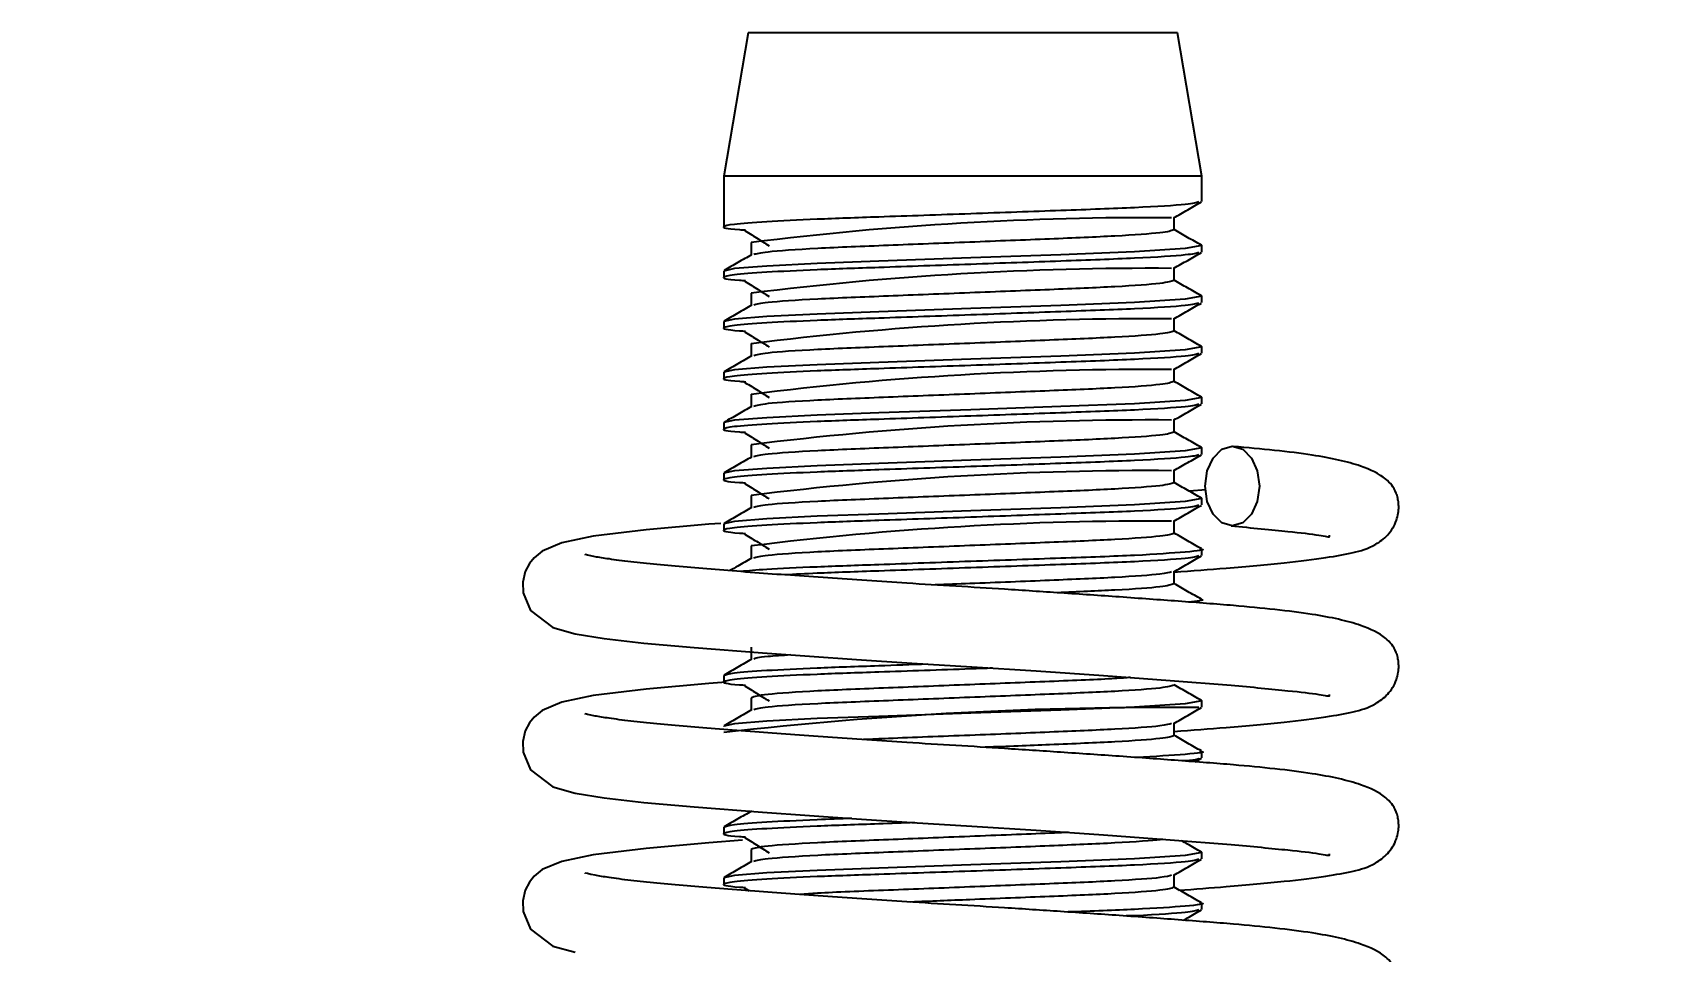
# Model space of a CAD drawing. Header units: millimetres. Extents: x 5 to 292, y 4 to 204.
# Drawn here: x 114.94 to 125.23, y 93.64 to 99.4 of the extents above; entities that cross this region are included whole.
import ezdxf

# ---------------------------------------------------------------- set-up
doc = ezdxf.new("R2010")
doc.units = ezdxf.units.MM
doc.layers.add('LAYER_1', color=179, linetype='Continuous')
doc.styles.add('SLDTEXTSTYLE0', font='TXT', dxfattribs={"width": 0.75})
doc.dimstyles.new('SLDDIMSTYLE1', dxfattribs={"dimtxt": 3.5, "dimasz": 3.556, "dimexe": 0, "dimexo": 0.0625, "dimgap": 0.875, "dimtad": 1, "dimrnd": 1e-09, "dimzin": 12, "dimdsep": 46, "dimtxsty": 'SLDTEXTSTYLE0', "dimblk1": 'CLOSED', "dimblk2": 'CLOSED', "dimsah": 1, "dimcen": 0.09, "dimadec": 0, "dimazin": 3, "dimtfac": 1, "dimtmove": 0, "dimatfit": 0, "dimldrblk": 'CLOSED', "dimfxl": 1, "dimfrac": 2, "dimtolj": 1, "dimtzin": 12, "dimarcsym": 0})

# ---------------------------------------------------------------- blocks, each defined once
blk = doc.blocks.new('_CLOSED')
at = {"color": 0, "linetype": 'ByBlock', "lineweight": -2}
for p, q in [((-1, 0.166667), (0, 0)), ((-1, 0.166667), (-1, -0.166667)), ((0, 0), (-1, -0.166667)), ((0, 0), (-1, 0))]:
    blk.add_line(p, q, dxfattribs=at)
blk = doc.blocks.new('_D_1')
at = {"layer": 'LAYER_1'}
for p, q in [((134.517, 102.624), (134.517, 108.974)), ((110.023, 102.624), (135.517, 102.624)), ((134.517, 102.624), (134.517, 79.651)), ((74.17, 79.651), (135.517, 79.651)), ((134.517, 79.651), (134.517, 73.301))]:
    blk.add_line(p, q, dxfattribs=at)
at = {"layer": 'LAYER_1', "xscale": 3.556, "yscale": 3.556}
for p, rotation in [((134.517, 102.624, 1.494), 270), ((134.517, 79.651, 1.494), 90)]:
    blk.add_blockref('_CLOSED', p, dxfattribs=dict(at, rotation=rotation))
at = {"layer": 'LAYER_1', "insert": (130.005, 80.992), "char_height": 3.5, "attachment_point": 1, "rotation": 90, "style": 'SLDTEXTSTYLE0'}
blk.add_mtext('22.97mm', dxfattribs=at)

msp = doc.modelspace()

# ---------------------------------------------------------------- linework, layer by layer
at = {"color": 7, "linetype": 'Continuous', "lineweight": 25}
for p, q in [((119.426, 99.402), (119.273, 98.502)), ((122.12, 99.402), (119.426, 99.402)), ((122.273, 98.502), (122.12, 99.402)), ((119.273, 98.502), (119.273, 98.224)), ((122.273, 98.502), (119.273, 98.502)), ((122.273, 98.343), (122.273, 98.502)), ((119.273, 98.224), (119.273, 98.184)), ((122.101, 98.164), (122.101, 98.242)), ((119.445, 98.085), (119.445, 98.007)), ((119.445, 98.085), (119.445, 98.007)), ((122.273, 98.025), (122.273, 98.065)), ((119.273, 97.906), (119.273, 97.867)), ((122.101, 97.847), (122.101, 97.925)), ((119.445, 97.767), (119.445, 97.69)), ((119.445, 97.767), (119.445, 97.69)), ((122.273, 97.708), (122.273, 97.748)), ((119.273, 97.589), (119.273, 97.549)), ((122.101, 97.529), (122.101, 97.607)), ((119.445, 97.45), (119.445, 97.372)), ((119.445, 97.45), (119.445, 97.372)), ((122.273, 97.39), (122.273, 97.43)), ((119.273, 97.271), (119.273, 97.232)), ((122.101, 97.212), (122.101, 97.29)), ((119.445, 97.132), (119.445, 97.055)), ((119.445, 97.132), (119.445, 97.055)), ((122.273, 97.073), (122.273, 97.113)), ((119.273, 96.954), (119.273, 96.914)), ((122.101, 96.894), (122.101, 96.972)), ((119.445, 96.815), (119.445, 96.737)), ((119.445, 96.815), (119.445, 96.737)), ((122.273, 96.755), (122.273, 96.795)), ((119.273, 96.636), (119.273, 96.597)), ((122.101, 96.577), (122.101, 96.655)), ((122.298, 96.532), (122.196, 96.523)), ((119.445, 96.497), (119.445, 96.42)), ((119.445, 96.497), (119.445, 96.42)), ((122.273, 96.438), (122.273, 96.478)), ((119.273, 96.319), (119.273, 96.279)), ((122.101, 96.259), (122.101, 96.337)), ((119.445, 96.18), (119.445, 96.102)), ((119.445, 96.18), (119.445, 96.102)), ((122.273, 96.12), (122.273, 96.16)), ((122.101, 95.942), (122.101, 96.02)), ((119.445, 95.545), (119.445, 95.467)), ((119.445, 95.545), (119.445, 95.467)), ((119.273, 95.366), (119.273, 95.327)), ((119.445, 95.227), (119.445, 95.15)), ((119.445, 95.227), (119.445, 95.15)), ((122.273, 95.168), (122.273, 95.208)), ((122.101, 94.989), (122.101, 95.067)), ((122.273, 94.85), (122.273, 94.89)), ((122.23, 94.824), (122.271, 94.848)), ((119.273, 94.414), (119.273, 94.374)), ((119.445, 94.275), (119.445, 94.197)), ((119.445, 94.275), (119.445, 94.197)), ((122.273, 94.215), (122.273, 94.255)), ((119.273, 94.096), (119.273, 94.057)), ((122.101, 94.037), (122.101, 94.115)), ((119.398, 94.036), (119.432, 94.015)), ((122.273, 93.898), (122.273, 93.938))]:
    msp.add_line(p, q, dxfattribs=at)
at = {"color": 7, "linetype": 'Continuous', "lineweight": 25, "flags": 128}
for points in [[(122.259, 98.068), (122.273, 98.066), (122.169, 98.047), (121.851, 98.026), (121.389, 98.007), (120.823, 97.988), (120.246, 97.967), (119.86, 97.953), (119.544, 97.937), (119.34, 97.921), (119.273, 97.906), (119.273, 97.906)], [(122.259, 97.75), (122.273, 97.748), (122.169, 97.729), (121.851, 97.708), (121.389, 97.69), (120.823, 97.67), (120.246, 97.65), (119.86, 97.636), (119.544, 97.62), (119.34, 97.604), (119.273, 97.589), (119.273, 97.589)], [(122.259, 97.433), (122.273, 97.431), (122.169, 97.412), (121.851, 97.391), (121.389, 97.372), (120.823, 97.353), (120.246, 97.332), (119.86, 97.318), (119.544, 97.302), (119.34, 97.286), (119.273, 97.271), (119.273, 97.271)], [(122.259, 97.115), (122.273, 97.113), (122.169, 97.094), (121.851, 97.073), (121.389, 97.055), (120.823, 97.035), (120.246, 97.015), (119.86, 97.001), (119.544, 96.985), (119.34, 96.969), (119.273, 96.954), (119.273, 96.954)], [(122.259, 96.798), (122.273, 96.796), (122.169, 96.777), (121.851, 96.756), (121.389, 96.737), (120.823, 96.718), (120.246, 96.697), (119.86, 96.683), (119.544, 96.667), (119.34, 96.651), (119.273, 96.636), (119.273, 96.636)], [(122.635, 96.556), (122.622, 96.46), (122.585, 96.379), (122.53, 96.325), (122.465, 96.306), (122.399, 96.325), (122.344, 96.379), (122.307, 96.46), (122.294, 96.556), (122.307, 96.651), (122.344, 96.732), (122.399, 96.787), (122.465, 96.806), (122.53, 96.787), (122.585, 96.732), (122.622, 96.651), (122.635, 96.556)], [(122.259, 96.48), (122.273, 96.478), (122.169, 96.459), (121.851, 96.438), (121.389, 96.42), (120.823, 96.4), (120.246, 96.38), (119.86, 96.366), (119.544, 96.35), (119.34, 96.334), (119.273, 96.319), (119.273, 96.319)], [(119.254, 96.322), (119.18, 96.316), (118.785, 96.281), (118.454, 96.241), (118.256, 96.2), (118.134, 96.148), (118.083, 96.106), (118.054, 96.07), (118.027, 96.019), (118.011, 95.952), (118.013, 95.885), (118.059, 95.774), (118.201, 95.668), (118.34, 95.629), (118.522, 95.599), (118.771, 95.57), (119.088, 95.542), (119.515, 95.508), (120.105, 95.467), (120.454, 95.444), (120.829, 95.421), (121.234, 95.395), (121.657, 95.366), (122.074, 95.336), (122.457, 95.306), (122.457, 95.306)], [(119.287, 95.324), (119.18, 95.316), (118.785, 95.281), (118.454, 95.241), (118.256, 95.2), (118.134, 95.148), (118.083, 95.106), (118.054, 95.07), (118.027, 95.019), (118.011, 94.952), (118.013, 94.885), (118.059, 94.774), (118.201, 94.668), (118.34, 94.629), (118.522, 94.599), (118.771, 94.57), (119.088, 94.542), (119.515, 94.508), (120.105, 94.467), (120.454, 94.444), (120.829, 94.421), (121.234, 94.395), (121.657, 94.366), (122.074, 94.336), (122.457, 94.306), (122.457, 94.306)], [(122.259, 95.21), (122.273, 95.208), (122.169, 95.189), (121.851, 95.168), (121.389, 95.15), (120.823, 95.13), (120.246, 95.11), (119.86, 95.096), (119.544, 95.08), (119.34, 95.064), (119.273, 95.049), (119.273, 95.049)], [(119.39, 94.332), (119.18, 94.316), (118.785, 94.281), (118.454, 94.241), (118.256, 94.2), (118.134, 94.148), (118.083, 94.106), (118.054, 94.07), (118.027, 94.019), (118.011, 93.952), (118.013, 93.885), (118.059, 93.774), (118.201, 93.668), (118.34, 93.629)], [(122.259, 94.258), (122.273, 94.256), (122.169, 94.237), (121.851, 94.216), (121.389, 94.197), (120.823, 94.178), (120.246, 94.157), (119.86, 94.143), (119.544, 94.127), (119.34, 94.111), (119.273, 94.096), (119.273, 94.096)]]:
    msp.add_lwpolyline(points, dxfattribs=at)
at = {"color": 7, "linetype": 'Continuous', "lineweight": 25}
for centre, radius, start, end in [((121.949, 78.084), 20.157, 89.6158, 97.1368), ((121.949, 77.763), 20.16, 89.6163, 97.1362), ((121.949, 77.446), 20.16, 89.6163, 97.1362), ((121.949, 77.128), 20.16, 89.6163, 97.1362), ((121.949, 76.814), 20.157, 89.6158, 97.1368), ((121.949, 76.493), 20.16, 89.6163, 97.1362), ((121.949, 76.176), 20.16, 89.6163, 97.1362), ((122.05, 70.499), 24.667, 89.5228, 96.4634)]:
    msp.add_arc(centre, radius, start, end, dxfattribs=at)
for points, knots in [([(122.255, 98.34), (122.238, 98.335), (122.199, 98.323), (121.88, 98.303), (121.401, 98.286), (120.823, 98.265), (120.28, 98.246), (119.842, 98.231), (119.523, 98.215), (119.317, 98.199), (119.254, 98.183), (119.285, 98.172), (119.396, 98.164), (119.409, 98.164)], [0, 0, 0, 0, 0.090718, 0.203424, 0.311768, 0.423085, 0.535115, 0.619793, 0.707461, 0.796292, 0.88217, 0.986361, 1, 1, 1, 1]), ([(122.098, 98.241), (122.127, 98.257), (122.185, 98.291), (122.242, 98.324), (122.271, 98.34)], [0, 0, 0, 0, 0.499966, 1, 1, 1, 1]), ([(119.398, 98.164), (119.425, 98.147), (119.478, 98.114), (119.531, 98.081), (119.557, 98.064)], [0, 0, 0, 0, 0.500005, 1, 1, 1, 1]), ([(122.099, 98.164), (122.082, 98.158), (122.046, 98.146), (121.754, 98.125), (121.328, 98.107), (120.817, 98.087), (120.292, 98.066), (119.836, 98.048), (119.521, 98.026), (119.479, 98.014), (119.461, 98.009)], [0, 0, 0, 0, 0.121513, 0.249552, 0.372631, 0.499089, 0.626359, 0.754947, 0.888787, 1, 1, 1, 1]), ([(122.271, 98.068), (122.242, 98.084), (122.185, 98.117), (122.129, 98.15), (122.101, 98.166)], [0, 0, 0, 0, 0.507307, 1, 1, 1, 1]), ([(122.255, 98.023), (122.238, 98.017), (122.199, 98.006), (121.88, 97.986), (121.401, 97.968), (120.823, 97.948), (120.28, 97.929), (119.842, 97.914), (119.523, 97.898), (119.317, 97.881), (119.254, 97.866), (119.285, 97.854), (119.396, 97.847), (119.409, 97.846)], [0, 0, 0, 0, 0.090718, 0.203424, 0.311768, 0.423085, 0.535115, 0.619793, 0.707461, 0.796292, 0.882169, 0.986361, 1, 1, 1, 1]), ([(119.447, 98.008), (119.419, 97.992), (119.361, 97.959), (119.304, 97.926), (119.275, 97.909)], [0, 0, 0, 0, 0.49996, 1, 1, 1, 1]), ([(122.098, 97.923), (122.127, 97.94), (122.185, 97.973), (122.242, 98.006), (122.271, 98.023)], [0, 0, 0, 0, 0.499957, 1, 1, 1, 1]), ([(119.398, 97.846), (119.425, 97.83), (119.478, 97.796), (119.531, 97.763), (119.557, 97.747)], [0, 0, 0, 0, 0.500005, 1, 1, 1, 1]), ([(122.099, 97.847), (122.082, 97.841), (122.046, 97.828), (121.754, 97.807), (121.328, 97.789), (120.817, 97.769), (120.292, 97.748), (119.836, 97.73), (119.521, 97.709), (119.479, 97.697), (119.461, 97.691)], [0, 0, 0, 0, 0.121525, 0.249576, 0.372667, 0.499139, 0.626421, 0.755022, 0.888875, 1, 1, 1, 1]), ([(122.271, 97.75), (122.242, 97.767), (122.185, 97.799), (122.129, 97.832), (122.101, 97.848)], [0, 0, 0, 0, 0.507408, 1, 1, 1, 1]), ([(122.255, 97.705), (122.238, 97.7), (122.199, 97.688), (121.88, 97.668), (121.401, 97.651), (120.823, 97.63), (120.28, 97.611), (119.842, 97.596), (119.523, 97.58), (119.317, 97.564), (119.254, 97.548), (119.285, 97.537), (119.396, 97.529), (119.409, 97.529)], [0, 0, 0, 0, 0.090718, 0.203424, 0.311768, 0.423085, 0.535115, 0.619793, 0.707461, 0.796292, 0.882169, 0.986361, 1, 1, 1, 1]), ([(119.447, 97.691), (119.419, 97.674), (119.361, 97.641), (119.304, 97.608), (119.275, 97.591)], [0, 0, 0, 0, 0.499962, 1, 1, 1, 1]), ([(122.098, 97.606), (122.127, 97.622), (122.185, 97.656), (122.242, 97.689), (122.271, 97.705)], [0, 0, 0, 0, 0.499961, 1, 1, 1, 1]), ([(119.398, 97.529), (119.425, 97.512), (119.478, 97.479), (119.531, 97.446), (119.557, 97.429)], [0, 0, 0, 0, 0.500005, 1, 1, 1, 1]), ([(122.099, 97.529), (122.082, 97.523), (122.046, 97.511), (121.754, 97.49), (121.328, 97.472), (120.817, 97.452), (120.292, 97.431), (119.836, 97.413), (119.521, 97.392), (119.479, 97.379), (119.461, 97.374)], [0, 0, 0, 0, 0.121532, 0.249589, 0.372686, 0.499164, 0.626453, 0.75506, 0.88892, 1, 1, 1, 1]), ([(122.271, 97.433), (122.242, 97.449), (122.185, 97.482), (122.129, 97.515), (122.101, 97.531)], [0, 0, 0, 0, 0.507472, 1, 1, 1, 1]), ([(122.255, 97.388), (122.238, 97.382), (122.199, 97.371), (121.88, 97.351), (121.401, 97.333), (120.823, 97.313), (120.28, 97.294), (119.842, 97.279), (119.523, 97.263), (119.317, 97.246), (119.254, 97.231), (119.285, 97.219), (119.396, 97.212), (119.409, 97.211)], [0, 0, 0, 0, 0.090718, 0.203424, 0.311768, 0.423085, 0.535115, 0.619793, 0.707461, 0.796292, 0.88217, 0.986361, 1, 1, 1, 1]), ([(119.447, 97.374), (119.419, 97.357), (119.361, 97.324), (119.304, 97.291), (119.275, 97.274)], [0, 0, 0, 0, 0.499955, 1, 1, 1, 1]), ([(122.098, 97.288), (122.127, 97.305), (122.185, 97.338), (122.242, 97.371), (122.271, 97.388)], [0, 0, 0, 0, 0.499966, 1, 1, 1, 1]), ([(119.398, 97.211), (119.425, 97.195), (119.478, 97.161), (119.531, 97.128), (119.557, 97.112)], [0, 0, 0, 0, 0.500005, 1, 1, 1, 1]), ([(122.099, 97.212), (122.082, 97.206), (122.046, 97.193), (121.754, 97.172), (121.328, 97.154), (120.817, 97.134), (120.292, 97.113), (119.836, 97.095), (119.521, 97.074), (119.479, 97.062), (119.46, 97.056)], [0, 0, 0, 0, 0.121463, 0.249448, 0.372476, 0.498883, 0.6261, 0.754635, 0.888419, 1, 1, 1, 1]), ([(122.271, 97.115), (122.242, 97.132), (122.185, 97.164), (122.129, 97.197), (122.101, 97.213)], [0, 0, 0, 0, 0.507494, 1, 1, 1, 1]), ([(122.255, 97.07), (122.238, 97.065), (122.199, 97.053), (121.88, 97.033), (121.401, 97.016), (120.823, 96.995), (120.28, 96.976), (119.842, 96.961), (119.523, 96.945), (119.317, 96.929), (119.254, 96.913), (119.285, 96.902), (119.396, 96.894), (119.409, 96.894)], [0, 0, 0, 0, 0.090718, 0.203424, 0.311768, 0.423085, 0.535115, 0.619793, 0.707461, 0.796292, 0.88217, 0.986361, 1, 1, 1, 1]), ([(119.447, 97.056), (119.418, 97.039), (119.361, 97.006), (119.304, 96.973), (119.275, 96.956)], [0, 0, 0, 0, 0.499958, 1, 1, 1, 1]), ([(122.098, 96.971), (122.127, 96.987), (122.185, 97.021), (122.242, 97.054), (122.271, 97.07)], [0, 0, 0, 0, 0.499966, 1, 1, 1, 1]), ([(119.398, 96.894), (119.425, 96.877), (119.478, 96.844), (119.531, 96.811), (119.557, 96.794)], [0, 0, 0, 0, 0.500005, 1, 1, 1, 1]), ([(122.099, 96.894), (122.082, 96.888), (122.046, 96.876), (121.754, 96.855), (121.328, 96.837), (120.817, 96.817), (120.292, 96.796), (119.836, 96.778), (119.521, 96.756), (119.479, 96.744), (119.46, 96.739)], [0, 0, 0, 0, 0.121481, 0.249484, 0.37253, 0.498954, 0.62619, 0.754743, 0.888547, 1, 1, 1, 1]), ([(122.271, 96.798), (122.242, 96.814), (122.185, 96.847), (122.129, 96.88), (122.101, 96.896)], [0, 0, 0, 0, 0.507504, 1, 1, 1, 1]), ([(122.255, 96.753), (122.238, 96.747), (122.199, 96.736), (121.88, 96.716), (121.401, 96.698), (120.823, 96.678), (120.28, 96.659), (119.842, 96.644), (119.523, 96.628), (119.317, 96.611), (119.254, 96.596), (119.285, 96.584), (119.396, 96.577), (119.409, 96.576)], [0, 0, 0, 0, 0.090718, 0.203424, 0.311768, 0.423085, 0.535115, 0.619793, 0.707461, 0.796292, 0.882169, 0.986361, 1, 1, 1, 1]), ([(119.447, 96.738), (119.419, 96.722), (119.361, 96.689), (119.304, 96.655), (119.275, 96.639)], [0, 0, 0, 0, 0.499963, 1, 1, 1, 1]), ([(122.098, 96.653), (122.127, 96.67), (122.185, 96.703), (122.242, 96.736), (122.271, 96.753)], [0, 0, 0, 0, 0.499957, 1, 1, 1, 1]), ([(122.101, 96.016), (122.212, 96.024), (122.474, 96.044), (122.791, 96.073), (123.057, 96.106), (123.219, 96.136), (123.336, 96.167), (123.441, 96.241), (123.49, 96.317), (123.507, 96.382), (123.51, 96.421), (123.508, 96.456), (123.503, 96.483), (123.484, 96.544), (123.422, 96.616), (123.263, 96.693), (122.967, 96.758), (122.647, 96.789), (122.472, 96.805)], [0, 0, 0, 0, 0.080607, 0.189163, 0.288099, 0.376077, 0.453224, 0.490083, 0.524653, 0.538159, 0.548909, 0.554236, 0.56526, 0.580299, 0.641296, 0.73319, 0.854378, 1, 1, 1, 1]), ([(119.398, 96.576), (119.425, 96.56), (119.478, 96.526), (119.531, 96.493), (119.557, 96.477)], [0, 0, 0, 0, 0.500005, 1, 1, 1, 1]), ([(122.099, 96.577), (122.082, 96.571), (122.046, 96.558), (121.754, 96.537), (121.328, 96.519), (120.817, 96.499), (120.292, 96.478), (119.836, 96.46), (119.521, 96.439), (119.479, 96.427), (119.46, 96.421)], [0, 0, 0, 0, 0.121495, 0.249513, 0.372573, 0.499013, 0.626263, 0.754831, 0.88865, 1, 1, 1, 1]), ([(122.271, 96.48), (122.242, 96.497), (122.185, 96.529), (122.129, 96.562), (122.101, 96.578)], [0, 0, 0, 0, 0.507593, 1, 1, 1, 1]), ([(122.255, 96.435), (122.238, 96.43), (122.199, 96.418), (121.88, 96.398), (121.401, 96.381), (120.823, 96.36), (120.28, 96.341), (119.842, 96.326), (119.523, 96.31), (119.317, 96.294), (119.254, 96.278), (119.285, 96.267), (119.396, 96.259), (119.409, 96.259)], [0, 0, 0, 0, 0.090718, 0.203424, 0.311768, 0.423085, 0.535115, 0.619793, 0.707461, 0.796292, 0.882169, 0.986361, 1, 1, 1, 1]), ([(122.098, 96.336), (122.127, 96.352), (122.185, 96.386), (122.242, 96.419), (122.271, 96.435)], [0, 0, 0, 0, 0.499961, 1, 1, 1, 1]), ([(119.447, 96.421), (119.419, 96.404), (119.361, 96.371), (119.304, 96.338), (119.275, 96.321)], [0, 0, 0, 0, 0.499961, 1, 1, 1, 1]), ([(119.398, 96.259), (119.425, 96.242), (119.478, 96.209), (119.531, 96.176), (119.557, 96.159)], [0, 0, 0, 0, 0.500005, 1, 1, 1, 1]), ([(122.099, 96.259), (122.082, 96.253), (122.046, 96.241), (121.754, 96.22), (121.328, 96.202), (120.817, 96.182), (120.292, 96.161), (119.836, 96.143), (119.521, 96.121), (119.479, 96.109), (119.46, 96.104)], [0, 0, 0, 0, 0.121502, 0.249528, 0.372595, 0.499041, 0.626299, 0.754874, 0.888701, 1, 1, 1, 1]), ([(122.271, 96.163), (122.242, 96.179), (122.185, 96.212), (122.129, 96.245), (122.101, 96.261)], [0, 0, 0, 0, 0.5076512, 1, 1, 1, 1]), ([(122.457, 96.306), (122.586, 96.294), (122.822, 96.271), (123.006, 96.251), (123.082, 96.232), (123.075, 96.245), (123.074, 96.247)], [0, 0, 0, 0, 0.389276, 0.713915, 0.967011, 1, 1, 1, 1]), ([(122.101, 95.016), (122.212, 95.024), (122.474, 95.044), (122.791, 95.073), (123.057, 95.106), (123.219, 95.136), (123.336, 95.167), (123.441, 95.241), (123.49, 95.317), (123.507, 95.382), (123.51, 95.421), (123.508, 95.456), (123.503, 95.483), (123.484, 95.544), (123.421, 95.616), (123.263, 95.693), (122.965, 95.758), (122.546, 95.801), (122.139, 95.832), (121.768, 95.859), (121.399, 95.884), (120.952, 95.914), (120.453, 95.943), (119.92, 95.979), (119.448, 96.013), (119.02, 96.047), (118.728, 96.074), (118.552, 96.098), (118.447, 96.114), (118.397, 96.129), (118.403, 96.124), (118.403, 96.124)], [0, 0, 0, 0, 0.038543, 0.090451, 0.137759, 0.179827, 0.216716, 0.234341, 0.25087, 0.257329, 0.262469, 0.265016, 0.270287, 0.277478, 0.306645, 0.350586, 0.408533, 0.478165, 0.52119, 0.562119, 0.600301, 0.635296, 0.695311, 0.745403, 0.795484, 0.848763, 0.905055, 0.934329, 0.959977, 0.998452, 1, 1, 1, 1]), ([(122.259, 96.163), (122.264, 96.162), (122.311, 96.155), (122.189, 96.142), (121.888, 96.12), (121.398, 96.103), (120.824, 96.083), (120.279, 96.063), (119.844, 96.048), (119.535, 96.033), (119.427, 96.024), (119.379, 96.019)], [0, 0, 0, 0, 0.016335, 0.151345, 0.290252, 0.423782, 0.560977, 0.699052, 0.803414, 0.911464, 1, 1, 1, 1]), ([(122.255, 96.118), (122.238, 96.112), (122.199, 96.101), (121.88, 96.081), (121.401, 96.063), (120.822, 96.043), (120.284, 96.024), (119.882, 96.01), (119.721, 96.002), (119.657, 95.998)], [0, 0, 0, 0, 0.134195, 0.300915, 0.461182, 0.625848, 0.791569, 0.916828, 1, 1, 1, 1]), ([(122.098, 96.018), (122.127, 96.035), (122.185, 96.068), (122.242, 96.101), (122.271, 96.118)], [0, 0, 0, 0, 0.499966, 1, 1, 1, 1]), ([(119.447, 96.103), (119.419, 96.087), (119.373, 96.061), (119.328, 96.034), (119.311, 96.025)], [0, 0, 0, 0, 0.63167, 1, 1, 1, 1]), ([(122.084, 96.018), (122.069, 96.013), (122.035, 96.002), (121.753, 95.982), (121.33, 95.964), (120.913, 95.947), (120.673, 95.938), (120.6, 95.935)], [0, 0, 0, 0, 0.190688, 0.430782, 0.661577, 0.898709, 1, 1, 1, 1]), ([(122.099, 95.942), (122.081, 95.936), (122.045, 95.923), (121.771, 95.903), (121.494, 95.892), (121.367, 95.886)], [0, 0, 0, 0, 0.3394251, 0.6970758, 1, 1, 1, 1]), ([(122.271, 95.845), (122.242, 95.862), (122.185, 95.894), (122.129, 95.927), (122.101, 95.943)], [0, 0, 0, 0, 0.507191, 1, 1, 1, 1]), ([(122.259, 95.845), (122.264, 95.845), (122.304, 95.839), (122.242, 95.833), (122.189, 95.828)], [0, 0, 0, 0, 0.12952, 1, 1, 1, 1]), ([(119.693, 95.496), (119.641, 95.492), (119.491, 95.483), (119.473, 95.474), (119.461, 95.469)], [0, 0, 0, 0, 0.354981, 1, 1, 1, 1]), ([(120.96, 95.413), (120.914, 95.411), (120.68, 95.403), (120.279, 95.389), (119.842, 95.374), (119.523, 95.358), (119.317, 95.341), (119.254, 95.326), (119.285, 95.314), (119.396, 95.307), (119.409, 95.306)], [0, 0, 0, 0, 0.0445411, 0.2300801, 0.3703192, 0.5155115, 0.6626288, 0.8048548, 0.977411, 1, 1, 1, 1]), ([(120.552, 95.438), (120.448, 95.434), (120.197, 95.425), (119.842, 95.413), (119.524, 95.397), (119.313, 95.381), (119.286, 95.371), (119.273, 95.366)], [0, 0, 0, 0, 0.146255, 0.35456, 0.570222, 0.788744, 1, 1, 1, 1]), ([(119.447, 95.468), (119.419, 95.452), (119.361, 95.419), (119.304, 95.386), (119.275, 95.369)], [0, 0, 0, 0, 0.4999596, 1, 1, 1, 1]), ([(119.398, 95.306), (119.425, 95.29), (119.478, 95.256), (119.531, 95.223), (119.557, 95.207)], [0, 0, 0, 0, 0.500001, 1, 1, 1, 1]), ([(121.826, 95.354), (121.795, 95.352), (121.68, 95.343), (121.321, 95.329), (120.819, 95.309), (120.291, 95.288), (119.835, 95.27), (119.508, 95.247), (119.466, 95.234), (119.445, 95.227)], [0, 0, 0, 0, 0.054782, 0.205889, 0.361146, 0.517398, 0.675268, 0.839586, 1, 1, 1, 1]), ([(122.099, 95.307), (122.082, 95.301), (122.046, 95.288), (121.754, 95.267), (121.328, 95.249), (120.817, 95.229), (120.292, 95.208), (119.836, 95.19), (119.521, 95.169), (119.479, 95.157), (119.461, 95.151)], [0, 0, 0, 0, 0.121525, 0.249575, 0.372665, 0.499136, 0.626418, 0.755018, 0.88887, 1, 1, 1, 1]), ([(122.271, 95.21), (122.242, 95.227), (122.185, 95.259), (122.129, 95.292), (122.101, 95.308)], [0, 0, 0, 0, 0.507406, 1, 1, 1, 1]), ([(122.457, 95.306), (122.586, 95.294), (122.822, 95.271), (123.006, 95.251), (123.082, 95.232), (123.075, 95.245), (123.074, 95.247)], [0, 0, 0, 0, 0.389276, 0.713916, 0.967012, 1, 1, 1, 1]), ([(122.128, 94.018), (122.23, 94.026), (122.482, 94.045), (122.791, 94.073), (123.057, 94.106), (123.219, 94.136), (123.336, 94.167), (123.441, 94.241), (123.49, 94.317), (123.507, 94.382), (123.51, 94.421), (123.508, 94.456), (123.503, 94.483), (123.484, 94.544), (123.421, 94.616), (123.263, 94.693), (122.965, 94.758), (122.546, 94.801), (122.139, 94.832), (121.768, 94.859), (121.399, 94.884), (120.952, 94.914), (120.453, 94.943), (119.92, 94.979), (119.448, 95.013), (119.02, 95.047), (118.728, 95.074), (118.552, 95.098), (118.447, 95.114), (118.397, 95.129), (118.403, 95.124), (118.403, 95.124)], [0, 0, 0, 0, 0.035431, 0.087507, 0.134968, 0.177172, 0.21418, 0.231862, 0.248445, 0.254925, 0.260082, 0.262637, 0.267925, 0.27514, 0.304401, 0.348483, 0.406619, 0.476476, 0.51964, 0.560702, 0.599007, 0.634115, 0.694325, 0.744579, 0.794822, 0.848274, 0.904748, 0.934117, 0.959848, 0.998447, 1, 1, 1, 1]), ([(119.447, 95.151), (119.419, 95.134), (119.361, 95.101), (119.304, 95.068), (119.275, 95.051)], [0, 0, 0, 0, 0.4999576, 1, 1, 1, 1]), ([(122.098, 95.066), (122.127, 95.082), (122.185, 95.116), (122.242, 95.149), (122.271, 95.165)], [0, 0, 0, 0, 0.499961, 1, 1, 1, 1]), ([(122.084, 95.066), (122.069, 95.061), (122.034, 95.049), (121.753, 95.029), (121.328, 95.011), (120.821, 94.991), (120.395, 94.975), (120.201, 94.966), (120.15, 94.964)], [0, 0, 0, 0, 0.155992, 0.3524, 0.541201, 0.735186, 0.930416, 1, 1, 1, 1]), ([(122.099, 94.989), (122.082, 94.983), (122.047, 94.971), (121.754, 94.95), (121.358, 94.933), (121.052, 94.921), (120.914, 94.916)], [0, 0, 0, 0, 0.255948, 0.525639, 0.784884, 1, 1, 1, 1]), ([(122.271, 94.893), (122.242, 94.909), (122.185, 94.942), (122.129, 94.975), (122.101, 94.991)], [0, 0, 0, 0, 0.50747, 1, 1, 1, 1]), ([(122.259, 94.893), (122.264, 94.892), (122.311, 94.885), (122.201, 94.872), (121.976, 94.858), (121.865, 94.852)], [0, 0, 0, 0, 0.056579, 0.531559, 1, 1, 1, 1]), ([(122.255, 94.848), (122.253, 94.843), (122.251, 94.837), (122.157, 94.831), (122.15, 94.831)], [0, 0, 0, 0, 0.930942, 1, 1, 1, 1]), ([(120.077, 94.469), (120.003, 94.466), (119.791, 94.459), (119.526, 94.445), (119.312, 94.428), (119.286, 94.419), (119.273, 94.414)], [0, 0, 0, 0, 0.153808, 0.436548, 0.723036, 1, 1, 1, 1]), ([(119.447, 94.516), (119.418, 94.499), (119.361, 94.466), (119.304, 94.433), (119.275, 94.416)], [0, 0, 0, 0, 0.49996, 1, 1, 1, 1]), ([(120.471, 94.443), (120.395, 94.44), (120.172, 94.432), (119.843, 94.421), (119.523, 94.405), (119.317, 94.389), (119.254, 94.373), (119.285, 94.362), (119.396, 94.354), (119.409, 94.354)], [0, 0, 0, 0, 0.086024, 0.252502, 0.424861, 0.599505, 0.768342, 0.973185, 1, 1, 1, 1]), ([(121.437, 94.381), (121.398, 94.38), (121.222, 94.372), (120.812, 94.356), (120.293, 94.335), (119.834, 94.317), (119.508, 94.295), (119.466, 94.282), (119.445, 94.275)], [0, 0, 0, 0, 0.052256, 0.23755, 0.424031, 0.612444, 0.808552, 1, 1, 1, 1]), ([(119.398, 94.354), (119.425, 94.337), (119.478, 94.304), (119.531, 94.271), (119.557, 94.254)], [0, 0, 0, 0, 0.500005, 1, 1, 1, 1]), ([(122.027, 94.34), (122.022, 94.338), (121.99, 94.331), (121.746, 94.315), (121.33, 94.297), (120.817, 94.277), (120.292, 94.256), (119.836, 94.238), (119.521, 94.216), (119.479, 94.204), (119.46, 94.199)], [0, 0, 0, 0, 0.026939, 0.168716, 0.305002, 0.44503, 0.585956, 0.728342, 0.876543, 1, 1, 1, 1]), ([(122.271, 94.258), (122.242, 94.274), (122.2, 94.299), (122.158, 94.323), (122.145, 94.331)], [0, 0, 0, 0, 0.683474, 1, 1, 1, 1]), ([(122.457, 94.306), (122.586, 94.294), (122.822, 94.271), (123.006, 94.251), (123.082, 94.232), (123.075, 94.245), (123.074, 94.247)], [0, 0, 0, 0, 0.389276, 0.713915, 0.967011, 1, 1, 1, 1]), ([(122.255, 94.213), (122.238, 94.207), (122.199, 94.196), (121.88, 94.176), (121.401, 94.158), (120.823, 94.138), (120.28, 94.119), (119.842, 94.104), (119.523, 94.088), (119.317, 94.071), (119.254, 94.056), (119.285, 94.044), (119.396, 94.037), (119.409, 94.036)], [0, 0, 0, 0, 0.090718, 0.203424, 0.311768, 0.423085, 0.535115, 0.619793, 0.707461, 0.796292, 0.882169, 0.986361, 1, 1, 1, 1]), ([(119.447, 94.198), (119.419, 94.182), (119.361, 94.149), (119.304, 94.115), (119.275, 94.099)], [0, 0, 0, 0, 0.499959, 1, 1, 1, 1]), ([(122.098, 94.113), (122.127, 94.13), (122.185, 94.163), (122.242, 94.196), (122.271, 94.213)], [0, 0, 0, 0, 0.499957, 1, 1, 1, 1]), ([(122.207, 93.024), (122.282, 93.03), (122.505, 93.047), (122.791, 93.073), (123.057, 93.106), (123.219, 93.136), (123.336, 93.167), (123.441, 93.241), (123.49, 93.317), (123.507, 93.382), (123.51, 93.421), (123.508, 93.456), (123.503, 93.483), (123.484, 93.544), (123.421, 93.616), (123.263, 93.693), (122.965, 93.758), (122.546, 93.801), (122.139, 93.832), (121.768, 93.859), (121.399, 93.884), (120.952, 93.914), (120.453, 93.943), (119.92, 93.979), (119.448, 94.013), (119.02, 94.047), (118.728, 94.074), (118.552, 94.098), (118.447, 94.114), (118.397, 94.129), (118.403, 94.124), (118.403, 94.124)], [0, 0, 0, 0, 0.026232, 0.078805, 0.126718, 0.169325, 0.206686, 0.224537, 0.241278, 0.247819, 0.253026, 0.255605, 0.260944, 0.268227, 0.297767, 0.342271, 0.40096, 0.471483, 0.515059, 0.556512, 0.595183, 0.630626, 0.69141, 0.742143, 0.792865, 0.846827, 0.90384, 0.933488, 0.959465, 0.998432, 1, 1, 1, 1]), ([(122.084, 94.113), (122.069, 94.108), (122.035, 94.097), (121.753, 94.077), (121.329, 94.059), (120.815, 94.039), (120.3, 94.018), (119.914, 94.004), (119.786, 93.994), (119.752, 93.991)], [0, 0, 0, 0, 0.129914, 0.293489, 0.450728, 0.612284, 0.774877, 0.939154, 1, 1, 1, 1]), ([(122.099, 94.037), (122.082, 94.031), (122.047, 94.018), (121.754, 93.997), (121.329, 93.979), (120.861, 93.961), (120.57, 93.949), (120.447, 93.944)], [0, 0, 0, 0, 0.205482, 0.421998, 0.630127, 0.843971, 1, 1, 1, 1]), ([(122.271, 93.94), (122.242, 93.957), (122.185, 93.989), (122.129, 94.022), (122.101, 94.038)], [0, 0, 0, 0, 0.5075867, 1, 1, 1, 1]), ([(122.259, 93.94), (122.264, 93.94), (122.311, 93.932), (122.187, 93.919), (121.903, 93.899), (121.583, 93.887), (121.435, 93.882)], [0, 0, 0, 0, 0.0395859, 0.3684755, 0.7068583, 1, 1, 1, 1]), ([(122.255, 93.895), (122.236, 93.89), (122.193, 93.879), (121.996, 93.864), (121.816, 93.857), (121.798, 93.857)], [0, 0, 0, 0, 0.420282, 0.942428, 1, 1, 1, 1]), ([(122.158, 93.83), (122.167, 93.835), (122.204, 93.857), (122.242, 93.879), (122.271, 93.895)], [0, 0, 0, 0, 0.237833, 1, 1, 1, 1])]:
    msp.add_open_spline(points, degree=3, knots=knots, dxfattribs=at)

# ---------------------------------------------------------------- dimensions: what is measured, and where the dimension line sits
at = {"layer": 'LAYER_1'}
dim = msp.add_linear_dim(base=(134.517, 79.651), p1=(109.023, 102.624), p2=(73.17, 79.651), angle=90, dimstyle='SLDDIMSTYLE1', dxfattribs=at)
dim.commit()
dim.dimension.update_dxf_attribs({"geometry": '_D_1', "text_midpoint": (134.517, 91.186), "dimtype": 160})

doc.saveas('drawing.dxf')
